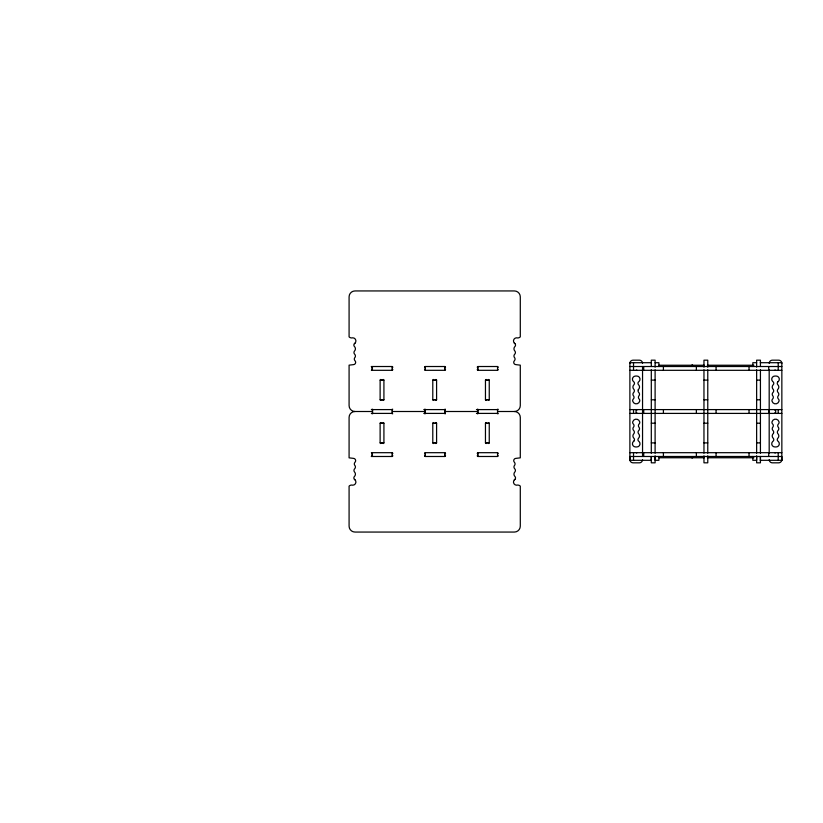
<?xml version="1.0" encoding="UTF-8"?>
<svg xmlns="http://www.w3.org/2000/svg" width="823" height="823" viewBox="0 0 823 823"><rect width="100%" height="100%" fill="white"/><g stroke="black" fill="none" stroke-linecap="round" stroke-linejoin="round"><path stroke-width="1.23" d="M651.507 460.294L629.883 460.294L629.883 456.487L781.85 456.487L781.85 460.294L760.236 460.294M633.525 460.294L633.525 452.691M651.302 460.294L651.302 456.487L651.302 462.824L655.108 462.824L655.108 455.808M655.108 456.487L655.108 460.294L658.904 460.294L658.904 456.487M756.635 456.487L756.635 460.294L752.829 460.294L752.829 456.487M760.431 460.294L760.431 456.487L760.431 462.824L756.635 462.824L756.635 455.808M373.158 413.403L372.078 413.846L372.531 412.765M381.388 399.803L380.761 400.441L380.123 399.803L380.123 380.103L380.761 379.465L381.388 380.103M382.654 380.103L383.292 379.465L383.919 380.103L383.919 399.803L383.292 400.441L382.654 399.803M381.388 442.897L380.761 443.535L380.123 442.897L380.123 423.197L380.761 422.559L381.388 423.197M382.654 423.197L383.292 422.559L383.919 423.197L383.919 442.897L383.292 443.535L382.654 442.897M391.594 409.597L392.674 409.154L392.232 410.235M425.82 413.403L424.74 413.846L425.193 412.765M434.05 399.803L433.423 400.441L432.785 399.803L432.785 380.103L433.423 379.465L434.05 380.103M435.326 380.103L435.953 379.465L436.591 380.103L436.591 399.803L435.953 400.441L435.326 399.803M434.05 442.897L433.423 443.535L432.785 442.897L432.785 423.197L433.423 422.559L434.05 423.197M435.326 423.197L435.953 422.559L436.591 423.197L436.591 442.897L435.953 443.535L435.326 442.897M444.266 409.597L445.346 409.154L444.893 410.235M478.482 413.403L477.402 413.846L477.854 412.765M486.722 399.803L486.084 400.441L485.457 399.803L485.457 380.103L486.084 379.465L486.722 380.103M487.988 380.103L488.615 379.465L489.253 380.103L489.253 399.803L488.615 400.441L487.988 399.803M486.722 442.897L486.084 443.535L485.457 442.897L485.457 423.197L486.084 422.559L486.722 423.197M487.988 423.197L488.615 422.559L489.253 423.197L489.253 442.897L488.615 443.535L487.988 442.897M496.927 409.597L498.008 409.154L497.555 410.235M636.848 412.765C635.757 415.512 635.757 407.488 636.848 410.235M774.885 410.235C775.976 407.488 775.976 415.512 774.885 412.765M636.765 369.99L636.22 370.309M774.968 453.01L775.523 452.691M497.555 411.5L514.375 411.5A5.915 5.915 0 0 0 520.29 405.585L520.29 365.155L515.98 364.64A2.284 2.284 0 0 1 514.365 360.752A2.397 2.397 0 0 0 514.704 357.82A2.531 2.531 0 0 1 514.704 354.24A2.397 2.397 0 0 0 514.889 351.051A3.169 3.169 0 0 1 514.889 346.576A2.119 2.119 0 0 0 515.126 343.849L514.385 343.201A3.169 3.169 0 0 1 516.618 337.8A3.745 3.745 0 0 0 520.29 336.874L520.29 296.856A5.915 5.915 0 0 0 514.375 290.941L355.001 290.941A5.915 5.915 0 0 0 349.086 296.856L349.086 336.874A3.745 3.745 0 0 0 352.758 337.8A3.169 3.169 0 0 1 354.991 343.201L354.25 343.849A2.119 2.119 0 0 0 354.487 346.576A3.169 3.169 0 0 1 354.487 351.051A2.397 2.397 0 0 0 354.672 354.24A2.531 2.531 0 0 1 354.672 357.82A2.397 2.397 0 0 0 355.011 360.752A2.284 2.284 0 0 1 353.396 364.64L349.086 365.155L349.086 405.585A5.915 5.915 0 0 0 355.001 411.5L372.531 411.5M355.001 411.5A5.915 5.915 0 0 0 349.086 417.415L349.086 457.845L353.396 458.36A2.284 2.284 0 0 1 355.011 462.248A2.397 2.397 0 0 0 354.672 465.18A2.531 2.531 0 0 1 354.672 468.76A2.397 2.397 0 0 0 354.487 471.949A3.169 3.169 0 0 1 354.487 476.424A2.119 2.119 0 0 0 354.25 479.151L354.991 479.799A3.169 3.169 0 0 1 352.758 485.2A3.745 3.745 0 0 0 349.086 486.126L349.086 526.144A5.915 5.915 0 0 0 355.001 532.059L514.375 532.059A5.915 5.915 0 0 0 520.29 526.144L520.29 486.126A3.745 3.745 0 0 0 516.618 485.2A3.169 3.169 0 0 1 514.385 479.799L515.126 479.151A2.119 2.119 0 0 0 514.889 476.424A3.169 3.169 0 0 1 514.889 471.949A2.397 2.397 0 0 0 514.704 468.76A2.531 2.531 0 0 1 514.704 465.18A2.397 2.397 0 0 0 514.365 462.248A2.284 2.284 0 0 1 515.98 458.36L520.29 457.845L520.29 417.415A5.915 5.915 0 0 0 514.375 411.5M354.446 343.623L354.991 343.201M514.385 479.799L514.931 479.377M372.531 369.043C371.636 372.696 371.636 364.116 372.531 367.778M392.232 367.778L392.859 367.14L392.232 366.513L371.235 366.513M371.368 370.309L392.232 370.309L392.859 369.671L392.232 369.043M444.893 367.778L445.531 367.14L444.893 366.513L425.193 366.513L424.555 367.14L425.193 367.778M425.193 369.043L424.555 369.671L425.193 370.309L444.893 370.309L445.531 369.671L444.893 369.043M497.555 367.778L498.193 367.14L497.555 366.513L477.854 366.513L477.217 367.14L477.854 367.778M477.854 369.043L477.217 369.671L477.854 370.309L497.555 370.309L498.193 369.671L497.555 369.043M372.531 455.222C371.636 458.884 371.636 450.304 372.531 453.957M392.232 453.957L392.859 453.329L392.232 452.691L371.368 452.691M371.235 456.487L392.232 456.487L392.859 455.86L392.232 455.222M444.893 453.957L445.531 453.329L444.893 452.691L425.193 452.691L424.555 453.329L425.193 453.957M425.193 455.222L424.555 455.86L425.193 456.487L444.893 456.487L445.531 455.86L444.893 455.222M497.555 453.957L498.193 453.329L497.555 452.691L477.854 452.691L477.217 453.329L477.854 453.957M477.854 455.222L477.217 455.86L477.854 456.487L497.555 456.487L498.193 455.86L497.555 455.222M691.526 365.237L692.596 365.237L659.007 365.237M691.526 457.763L692.596 457.753L659.007 457.763M692.524 365.247L704.282 365.237M692.524 457.763L704.282 457.763M651.507 362.706L629.883 362.706L629.883 460.294M655.108 362.706L658.904 362.706L658.904 366.513M756.635 362.706L752.829 362.706L752.829 366.513M760.236 362.706L781.85 362.706L781.85 460.294M707.327 365.237L753.909 365.237M629.883 366.513L781.85 366.513M629.883 370.309L781.85 370.309M380.123 380.103L383.919 380.103M432.785 380.103L436.591 380.103M485.457 380.103L489.253 380.103M651.302 380.103L655.108 380.103M703.963 380.103L707.77 380.103M756.635 380.103L760.431 380.103M380.123 399.803L383.919 399.803M432.785 399.803L436.591 399.803M485.457 399.803L489.253 399.803M651.302 399.803L655.108 399.803M703.963 399.803L707.77 399.803M756.635 399.803L760.431 399.803M371.368 409.597L392.232 409.597L392.232 413.403L371.368 413.403M423.783 409.597L444.893 409.597L444.893 413.403L423.783 413.403M476.455 409.597L497.73 409.597M629.883 409.597L781.85 409.597M392.232 411.5L425.193 411.5M444.893 411.5L477.854 411.5M476.455 413.403L497.73 413.403M629.883 413.403L781.85 413.403M380.123 423.197L383.919 423.197M432.785 423.197L436.591 423.197M485.457 423.197L489.253 423.197M651.302 423.197L655.108 423.197M703.963 423.197L707.77 423.197M756.635 423.197L760.431 423.197M380.123 442.897L383.919 442.897M432.785 442.897L436.591 442.897M485.457 442.897L489.253 442.897M651.302 442.897L655.108 442.897M703.963 442.897L707.77 442.897M756.635 442.897L760.431 442.897M629.883 452.691L781.85 452.691M707.327 457.763L753.909 457.763M775.523 370.309L774.968 369.99M477.854 410.235L477.402 409.154L478.482 409.597M497.555 412.765L498.008 413.846L496.927 413.403M425.193 410.235L424.74 409.154L425.82 409.597M444.893 412.765L445.346 413.846L444.266 413.403M372.531 410.235L372.078 409.154L373.158 409.597M392.232 412.765L392.674 413.846L391.594 413.403M636.22 452.691L636.765 453.01M514.385 343.201L514.91 343.592M354.991 479.799L354.466 479.408M778.208 362.706L778.208 370.309M778.208 409.597L778.208 413.403M778.208 452.691L778.208 460.294M769.186 369.764L769.186 453.236M768.733 366.513L768.733 370.309M768.733 409.597L768.733 413.403M768.733 452.691L768.733 456.487M760.431 366.513L760.431 360.176L756.635 360.176L756.635 367.192M760.431 369.764L760.431 453.236M756.635 369.764L756.635 453.236M749.033 366.513L749.033 370.309M749.033 409.597L749.033 413.403M749.033 452.691L749.033 456.487M716.072 366.513L716.072 370.309M716.072 409.597L716.072 413.403M716.072 452.691L716.072 456.487M707.77 367.192L707.77 360.176L703.963 360.176L703.963 367.192M707.77 369.764L707.77 453.236M707.77 455.808L707.77 462.824L703.963 462.824L703.963 455.808M703.963 369.764L703.963 453.236M696.371 366.513L696.371 370.309M696.371 409.597L696.371 413.403M696.371 452.691L696.371 456.487M663.41 366.513L663.41 370.309M663.41 409.597L663.41 413.403M663.41 452.691L663.41 456.487M655.108 367.192L655.108 360.176L651.302 360.176L651.302 366.513M655.108 369.764L655.108 453.236M651.302 369.764L651.302 453.236M643.709 366.513L643.709 370.309M643.709 409.597L643.709 413.403M643.709 452.691L643.709 456.487M642.547 366.513L642.547 456.487M633.525 362.706L633.525 370.309M633.525 409.597L633.525 413.403M497.555 366.513L497.555 370.309M497.555 409.597L497.555 413.403M497.555 452.691L497.555 456.487M477.854 366.513L477.854 370.309M477.854 409.597L477.854 413.403M477.854 452.691L477.854 456.487M444.893 366.513L444.893 370.309M444.893 452.691L444.893 456.487M425.193 366.513L425.193 370.309M425.193 409.597L425.193 413.403M425.193 452.691L425.193 456.487M392.232 366.513L392.232 370.309M392.232 452.691L392.232 456.487M372.531 409.597L372.531 413.403M781.85 363.344A3.169 3.169 0 0 0 778.681 360.176L772.355 360.176A3.169 3.169 0 0 0 769.186 363.344M769.186 459.656A3.169 3.169 0 0 0 772.355 462.824L778.681 462.824A3.169 3.169 0 0 0 781.85 459.656M629.883 363.344A3.169 3.169 0 0 1 633.052 360.176L639.378 360.176A3.169 3.169 0 0 1 642.547 363.344M642.547 459.656A3.169 3.169 0 0 1 639.378 462.824L633.052 462.824A3.169 3.169 0 0 1 629.883 459.656M638.278 389.793L638.175 390.061A2.397 2.397 0 0 0 638.771 392.489A2.531 2.531 0 0 1 638.771 396.069A2.397 2.397 0 0 0 639.111 399.001A2.284 2.284 0 0 1 639.697 401.202A3.601 3.601 0 0 1 632.743 401.202A2.284 2.284 0 0 1 633.329 399.001A2.397 2.397 0 0 0 633.669 396.069A2.531 2.531 0 0 1 633.669 392.489A2.397 2.397 0 0 0 633.854 389.3A3.169 3.169 0 0 1 633.854 384.814A2.119 2.119 0 0 0 634.08 382.098L633.35 381.45A3.169 3.169 0 0 1 635.582 376.039L636.848 376.039A3.169 3.169 0 0 1 639.09 381.45L638.35 382.098A2.119 2.119 0 0 0 638.586 384.814A3.169 3.169 0 0 1 638.586 389.3L638.278 389.793M773.558 432.939L773.157 433.7A3.169 3.169 0 0 0 773.157 438.186A2.119 2.119 0 0 1 773.383 440.902L772.643 441.55A3.169 3.169 0 0 0 774.885 446.961L776.151 446.961A3.169 3.169 0 0 0 778.393 441.55L777.653 440.902A2.119 2.119 0 0 1 777.879 438.186A3.169 3.169 0 0 0 777.879 433.7A2.397 2.397 0 0 1 778.064 430.511A2.531 2.531 0 0 0 778.064 426.931A2.397 2.397 0 0 1 778.404 423.999A2.284 2.284 0 0 0 779 421.798A3.601 3.601 0 0 0 772.036 421.798A2.284 2.284 0 0 0 772.632 423.999A2.397 2.397 0 0 1 772.972 426.931A2.531 2.531 0 0 0 772.972 430.511A2.397 2.397 0 0 1 773.558 432.939M634.08 440.902L633.35 441.55A3.169 3.169 0 0 0 635.582 446.961L636.848 446.961A3.169 3.169 0 0 0 639.09 441.55L638.35 440.902A2.119 2.119 0 0 1 638.586 438.186A3.169 3.169 0 0 0 638.586 433.7L638.175 432.939A2.397 2.397 0 0 1 638.771 430.511A2.531 2.531 0 0 0 638.771 426.931A2.397 2.397 0 0 1 639.111 423.999A2.284 2.284 0 0 0 639.697 421.798A3.601 3.601 0 0 0 632.743 421.798A2.284 2.284 0 0 0 633.329 423.999A2.397 2.397 0 0 1 633.669 426.931A2.531 2.531 0 0 0 633.669 430.511A2.397 2.397 0 0 1 633.854 433.7A3.169 3.169 0 0 0 633.854 438.186A2.119 2.119 0 0 1 634.08 440.902M777.858 381.841L777.653 382.098A2.119 2.119 0 0 0 777.879 384.814A3.169 3.169 0 0 1 777.879 389.3A2.397 2.397 0 0 0 778.064 392.489A2.531 2.531 0 0 1 778.064 396.069A2.397 2.397 0 0 0 778.404 399.001A2.284 2.284 0 0 1 779 401.202A3.601 3.601 0 0 1 772.036 401.202A2.284 2.284 0 0 1 772.632 399.001A2.397 2.397 0 0 0 772.972 396.069A2.531 2.531 0 0 1 772.972 392.489A2.397 2.397 0 0 0 773.558 390.061L773.157 389.3A3.169 3.169 0 0 1 773.157 384.814A2.119 2.119 0 0 0 773.383 382.098L772.643 381.45A3.169 3.169 0 0 1 774.885 376.039L776.151 376.039A3.169 3.169 0 0 1 778.393 381.45L777.858 381.841"/></g></svg>
